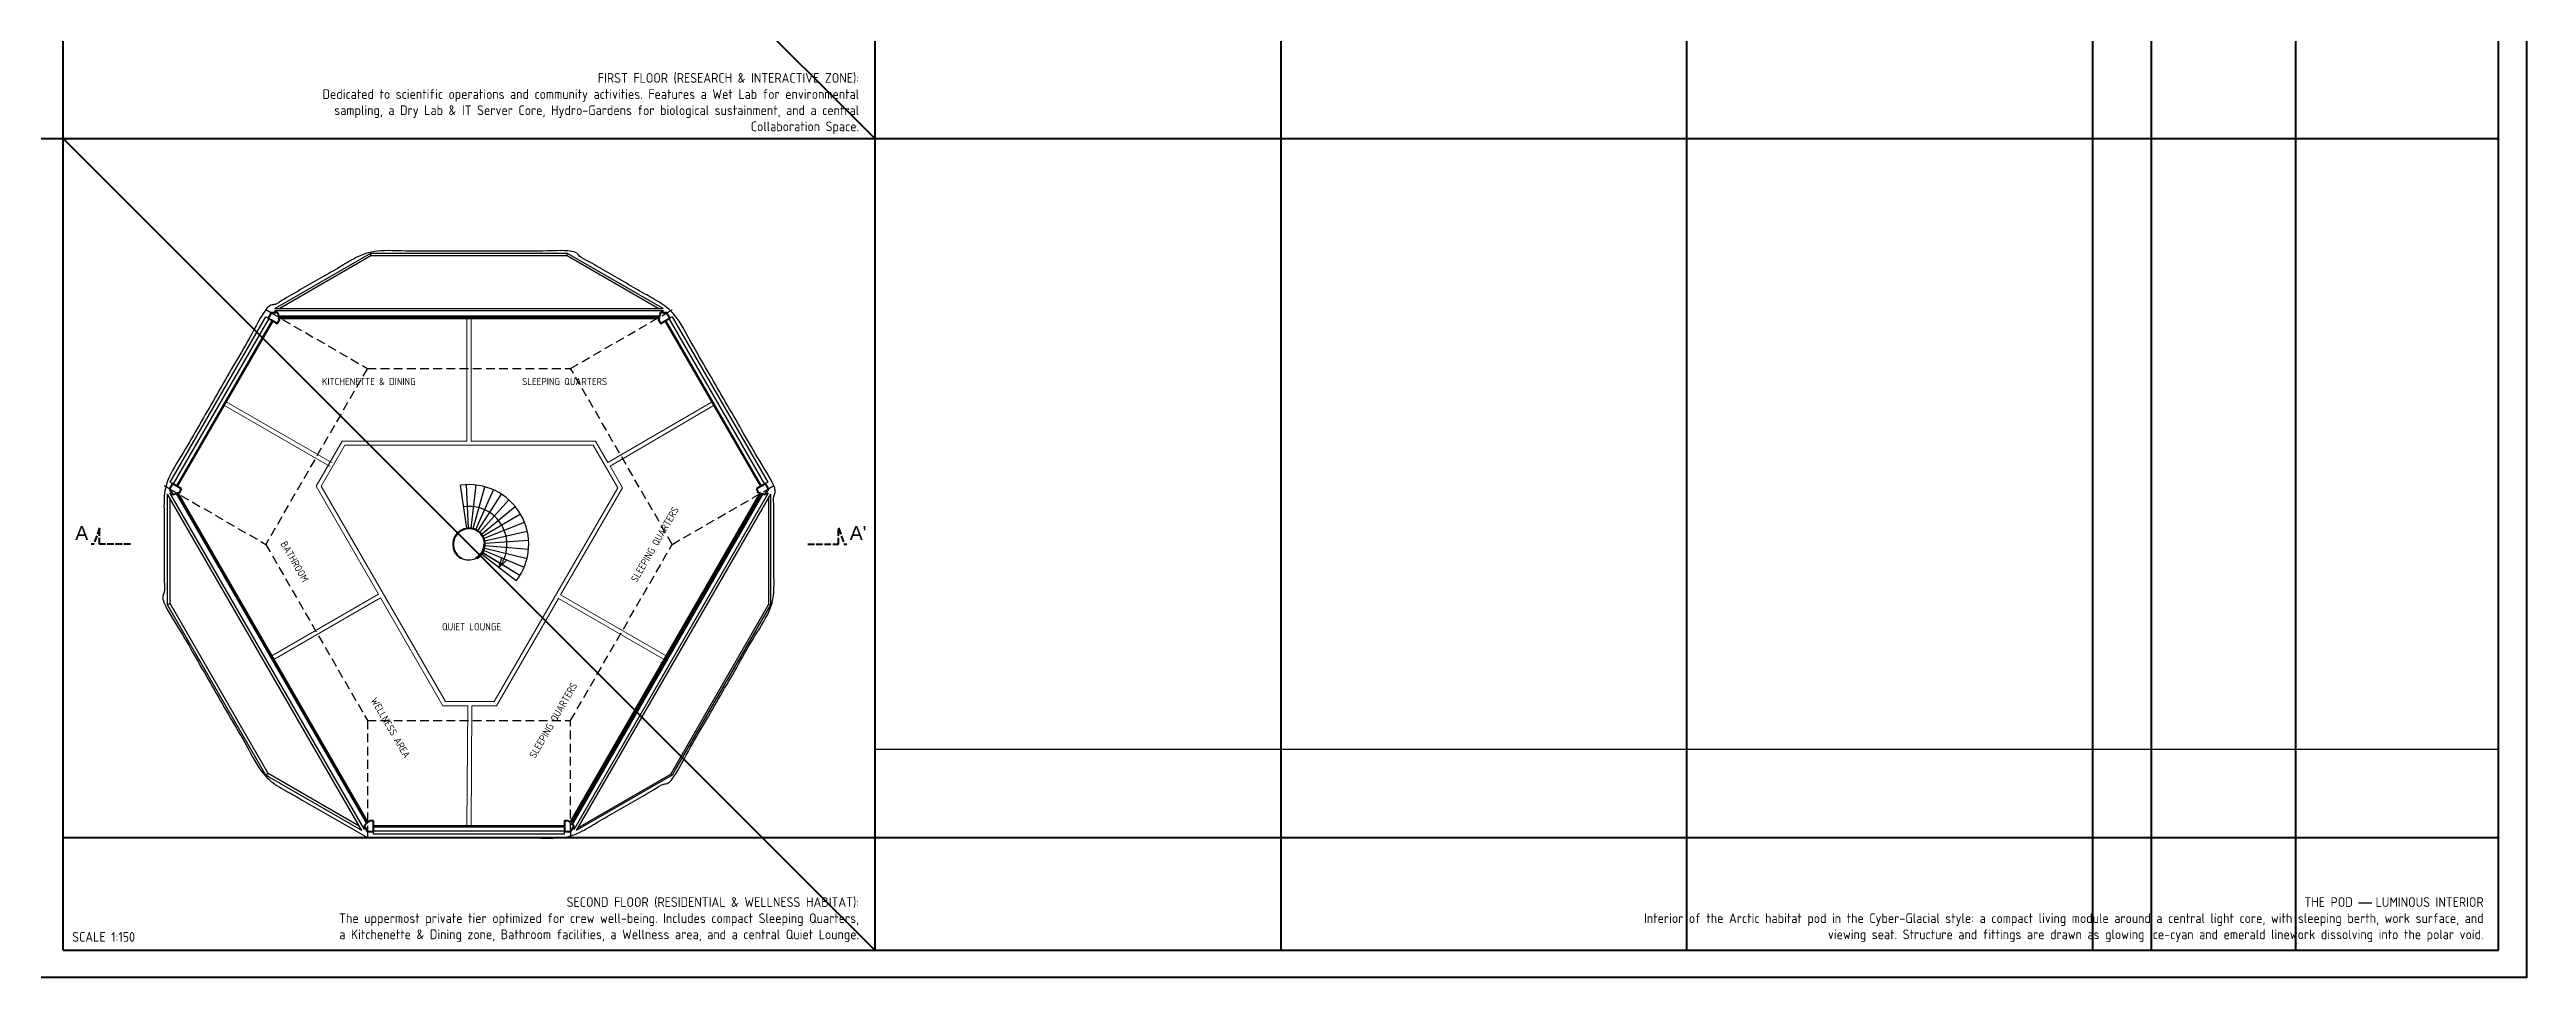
# Model space of a CAD drawing. Header units: millimetres. Extents: x 32551 to 59551, y -21458 to 15116.
# Drawn here: x 50600 to 59551, y 6116 to 9470 of the extents above; entities that cross this region are included whole.
import ezdxf

# ---------------------------------------------------------------- set-up
doc = ezdxf.new("R2010")
doc.units = ezdxf.units.MM
doc.linetypes.add('ACAD_ISO04W100', pattern=[30, 24, -3, 0, -3])
doc.linetypes.add('HIDDEN2', pattern=[4.7625, 3.175, -1.5875])
for name, color, linetype, lineweight, true_color in [('1ST', 141, 'Continuous', 50, 0x7debff), ('3RD', 141, 'Continuous', 25, 0x7debff), ('4TH DETAILS', 120, 'Continuous', 15, 0x39ffb0), ('TEXTS', 7, 'Continuous', 25, 0xe0f9ff)]:
    doc.layers.add(name, color=color, linetype=linetype, lineweight=lineweight, true_color=true_color)
doc.layers.add('GLOW-CYAN', color=141, linetype='Continuous', lineweight=100, true_color=0x7debff, transparency=0.8)
doc.layers.add('LAYOUT', color=141, linetype='Continuous', lineweight=50, true_color=0x7debff, plot=False)
doc.styles.get("Standard").update_dxf_attribs({"font": 'arial.ttf'})
picture_1 = doc.add_image_def('image3.png', size_in_pixel=(1872, 1392))

msp = doc.modelspace()

# ---------------------------------------------------------------- linework, layer by layer
at = {"layer": '1ST', "lineweight": -2}
for p, q in [((51400.599, 8518.179), (51389.689, 8499.283)), ((51425.022, 8518.179), (51400.599, 8518.179)), ((52841.897, 8499.283), (52830.987, 8518.179)), ((51405.817, 8489.972), (51060.423, 7891.733)), ((51061.218, 7891.274), (51406.612, 8489.513)), ((51389.689, 8499.283), (51405.817, 8489.972)), ((51406.612, 8489.513), (51422.739, 8480.202)), ((51422.739, 8480.202), (51428.14, 8489.558)), ((51428.14, 8489.558), (51430.53, 8489.558)), ((51430.53, 8489.558), (51428.625, 8499.458)), ((51428.625, 8499.458), (52802.962, 8499.458)), ((52802.962, 8499.458), (52801.056, 8489.558)), ((52801.056, 8489.558), (52803.446, 8489.558)), ((52824.975, 8489.513), (53170.368, 7891.274)), ((52825.77, 8489.972), (52841.897, 8499.283)), ((53171.163, 7891.733), (52825.77, 8489.972)), ((51077.345, 7881.963), (51061.218, 7891.274)), ((51071.944, 7872.608), (51077.345, 7881.963)), ((53170.368, 7891.274), (53154.241, 7881.963)), ((53154.241, 7881.963), (53159.642, 7872.608)), ((53187.29, 7901.044), (53171.163, 7891.733)), ((51749.222, 6675.677), (51061.663, 7866.563)), ((51063.396, 7867.163), (51073.139, 7870.538)), ((51750.608, 6676.877), (51063.396, 7867.163)), ((51073.139, 7870.538), (51071.944, 7872.608)), ((53168.005, 7867.227), (52480.83, 6677.006)), ((53174.513, 7864.973), (52486.037, 6672.497)), ((53174.513, 7864.973), (53185.988, 7860.998)), ((51749.222, 6675.677), (51736.369, 6664.547)), ((51736.369, 6664.547), (51748.581, 6643.396)), ((51770.4, 6681.558), (51759.597, 6681.558)), ((51770.4, 6662.936), (51770.4, 6681.558)), ((52461.187, 6662.936), (51770.4, 6662.936)), ((51770.4, 6662.018), (52461.187, 6662.018)), ((52473.184, 6683.628), (52471.989, 6681.558)), ((52480.83, 6677.006), (52473.184, 6683.628)), ((52495.217, 6664.547), (52486.037, 6672.497))]:
    msp.add_line(p, q, dxfattribs=at)
at = {"layer": '1ST', "linetype": 'ACAD_ISO04W100'}
for p, q in [((50891.93, 7681.457), (50780.574, 7681.457)), ((53339.656, 7681.457), (53451.012, 7681.457))]:
    msp.add_line(p, q, dxfattribs=at)
at = {"layer": '1ST', "lineweight": -2}
for points in [[(51425.022, 8518.179), (51428.235, 8501.483), (52803.351, 8501.483)], [(52830.987, 8518.179), (52806.564, 8518.179), (52803.351, 8501.483)], [(52803.446, 8489.558), (52808.848, 8480.202), (52824.975, 8489.513)], [(51060.423, 7891.733), (51044.296, 7901.044), (51033.386, 7882.149)], [(51033.386, 7882.149), (51045.598, 7860.998), (51061.663, 7866.563)], [(53185.988, 7860.998), (53198.2, 7882.149), (53187.29, 7901.044)], [(53159.642, 7872.608), (53158.447, 7870.538), (53168.005, 7867.227)], [(51748.581, 6643.396), (51770.4, 6643.396), (51770.4, 6662.018)], [(51759.597, 6681.558), (51758.402, 6683.628), (51750.608, 6676.877)], [(52471.989, 6681.558), (52461.187, 6681.558), (52461.187, 6662.936)], [(52461.187, 6662.018), (52461.187, 6643.396), (52483.006, 6643.396), (52495.217, 6664.547)]]:
    msp.add_lwpolyline(points, dxfattribs=at)
at = {"layer": '1ST', "linetype": 'ACAD_ISO04W100'}
for points in [[(50780.574, 7681.457), (50780.574, 7741.133), (50759.891, 7681.457), (50749.989, 7681.457)], [(53451.012, 7681.457), (53451.012, 7741.133), (53471.695, 7681.457), (53481.597, 7681.457)]]:
    msp.add_lwpolyline(points, dxfattribs=at)
at = {"layer": '3RD', "lineweight": -2, "ltscale": 10}
for p, q in [((52470.794, 8723.642), (52470.794, 8734.242)), ((51418.002, 8522.232), (51413.382, 8524.899)), ((52818.204, 8524.899), (51413.382, 8524.899)), ((51425.022, 8518.179), (51418.002, 8522.232)), ((52803.351, 8501.483), (52804.269, 8506.254)), ((52818.204, 8524.899), (52806.564, 8518.179)), ((52849.884, 8503.895), (52850.218, 8503.316)), ((51033.569, 7867.943), (51038.578, 7865.05)), ((51038.578, 7865.05), (51045.598, 7860.998)), ((51061.663, 7866.563), (51057.073, 7864.973)), ((53179.103, 7863.383), (53174.513, 7864.973)), ((53185.988, 7860.998), (53197.683, 7867.75)), ((53205.219, 7462.181), (52862.429, 6868.452)), ((52862.429, 6868.452), (52850.218, 6847.301)), ((51745.55, 6672.497), (51749.222, 6675.677)), ((52486.037, 6672.497), (52489.709, 6669.317))]:
    msp.add_line(p, q, dxfattribs=at)
at = {"layer": '3RD', "linetype": 'Continuous', "ltscale": 10}
for p, q in [((52107.411, 7739.719), (52085.06, 7895.084)), ((52140.129, 7895.907), (52122.43, 7739.943)), ((52131.339, 7738.228), (52172.796, 7889.62)), ((52139.879, 7735.165), (52204.108, 7878.388)), ((52147.846, 7730.826), (52233.322, 7862.477)), ((52155.052, 7725.314), (52259.744, 7842.265)), ((52161.326, 7718.759), (52282.746, 7818.234)), ((52301.782, 7790.952), (52166.517, 7711.319)), ((52170.504, 7703.169), (52316.4, 7761.07)), ((52173.191, 7694.504), (52326.251, 7729.296)), ((52299.616, 7568.361), (52165.625, 7650.128)), ((52299.616, 7568.361), (52165.723, 7650.068)), ((52170.153, 7658.881), (52315.114, 7598.678)), ((52172.977, 7667.503), (52325.468, 7630.292)), ((52330.84, 7663.121), (52174.442, 7676.456)), ((52174.514, 7685.528), (52331.103, 7696.386))]:
    msp.add_line(p, q, dxfattribs=at)
at = {"layer": '3RD', "ltscale": 10}
for p, q in [((52087.882, 7632.409), (52086.573, 7630.144)), ((52138.757, 7632.777), (52139.876, 7630.412)), ((52145.242, 7630.275), (52143.933, 7632.541)), ((52169.512, 7681.059), (52172.037, 7680.823))]:
    msp.add_line(p, q, dxfattribs=at)
at = {"layer": '3RD', "linetype": 'Continuous', "ltscale": 10}
msp.add_lwpolyline([(52113.372, 7740.053), (52106.884, 7897.1)], dxfattribs=at)
at = {"layer": '3RD', "ltscale": 10}
for points in [[(52286.338, 7548.97), (52162.317, 7645.183)], [(52224.127, 7597.232), (52234.685, 7632.745)], [(52224.127, 7597.232), (52250.569, 7623.182)]]:
    msp.add_lwpolyline(points, dxfattribs=at)
at = {"layer": '3RD', "linetype": 'Continuous'}
msp.add_arc((52115.793, 7681.457), 215.827, 322.1584016, 98.1864901, dxfattribs=at)
at = {"layer": '3RD'}
for centre, radius, start, end in [((52115.641, 7681.394), 137.304, 322.1964237, 98.119823), ((52115.793, 7681.241), 58.862, 300.0197634, 240.2370403), ((52115.793, 7681.241), 56.246, 295.3512645, 240.2484805), ((52115.793, 7681.457), 56.433, 240.3570196, 295.2576192), ((52115.722, 7681.386), 53.79, 295.3550453, 359.6513232)]:
    msp.add_arc(centre, radius, start, end, dxfattribs=at)
at = {"layer": '3RD', "lineweight": -2, "ltscale": 10}
for points in [[(51748.581, 6621.19), (51381.368, 6833.2), (51014.156, 7469.231), (51014.156, 7893.251), (51381.368, 8529.282), (51748.581, 8741.292), (52483.006, 8741.292), (52850.218, 8529.282), (53217.431, 7893.251), (53217.431, 7469.231), (52850.218, 6833.2), (52483.006, 6621.19), (51748.581, 6621.19)], [(51400.599, 8518.179), (51381.368, 8529.282)], [(52830.987, 8518.179), (52850.218, 8529.282)], [(51033.386, 7882.149), (51014.156, 7893.251)], [(53198.2, 7882.149), (53217.431, 7893.251)], [(51748.581, 6643.396), (51748.581, 6621.19)], [(52483.006, 6643.396), (52483.006, 6621.19)]]:
    msp.add_open_spline(points, degree=1, dxfattribs=at)
at = {"layer": '4TH DETAILS', "lineweight": -2, "ltscale": 10}
for p, q in [((51413.932, 8533.982), (51760.792, 8734.242)), ((51760.792, 8723.642), (51432.292, 8533.982)), ((51760.792, 8723.642), (51760.792, 8734.242)), ((51760.792, 8734.242), (52470.794, 8734.242)), ((52470.794, 8723.642), (51760.792, 8723.642)), ((52470.794, 8734.242), (52813.584, 8536.332)), ((52799.294, 8533.982), (52470.794, 8723.642)), ((51035.975, 7905.849), (51381.368, 8504.088)), ((51381.368, 8504.088), (51389.689, 8499.283)), ((51413.932, 8533.982), (52817.654, 8533.982)), ((52804.269, 8506.254), (51427.317, 8506.254)), ((52813.584, 8536.332), (52817.654, 8533.982)), ((52841.897, 8499.283), (52849.884, 8503.895)), ((52850.218, 8503.316), (53195.278, 7905.656)), ((51392.119, 8497.88), (51046.726, 7899.641)), ((53184.526, 7899.448), (52839.133, 8497.688)), ((51044.296, 7901.044), (51035.975, 7905.849)), ((53195.278, 7905.656), (53187.29, 7901.044)), ((51026.367, 7462.181), (51026.367, 7862.7)), ((51728.228, 6647.041), (51026.367, 7862.7)), ((51033.569, 7867.943), (51736.369, 6650.657)), ((51035.547, 7467.481), (51035.547, 7846.8)), ((51057.073, 7864.973), (51745.55, 6672.497)), ((52489.709, 6669.317), (53179.103, 7863.383)), ((52495.217, 6651.042), (53197.683, 7867.75)), ((53205.219, 7862.7), (52503.358, 6647.041)), ((53199.711, 7465.361), (53199.711, 7853.16)), ((53205.219, 7862.7), (53205.219, 7462.181)), ((51035.547, 7467.481), (51026.367, 7462.181)), ((51381.368, 6847.301), (51026.367, 7462.181)), ((51390.548, 6852.601), (51035.547, 7467.481)), ((52844.71, 6850.481), (53199.711, 7465.361)), ((53199.711, 7465.361), (53205.219, 7462.181)), ((51390.548, 6852.601), (51381.368, 6847.301)), ((51393.58, 6840.251), (51381.368, 6847.301)), ((51719.048, 6662.942), (51390.548, 6852.601)), ((51728.228, 6647.041), (51393.58, 6840.251)), ((52850.218, 6847.301), (52503.358, 6647.041)), ((52508.866, 6656.581), (52844.71, 6850.481)), ((52844.71, 6850.481), (52850.218, 6847.301)), ((51736.369, 6664.547), (51736.369, 6650.657)), ((51770.4, 6646.202), (52461.187, 6646.202)), ((51770.4, 6633.787), (51770.4, 6643.396)), ((52461.187, 6633.787), (51770.4, 6633.787)), ((52461.187, 6633.787), (52461.187, 6643.396)), ((52495.217, 6651.042), (52495.217, 6664.547))]:
    msp.add_line(p, q, dxfattribs=at)
at = {"layer": '4TH DETAILS'}
for p, q in [((52108.078, 8054.275), (52108.297, 8499.462)), ((52123.07, 8054.275), (52123.289, 8499.454)), ((52618.01, 7976.726), (52993.883, 8196.862)), ((52625.506, 7963.742), (53001.46, 8183.926)), ((51788.988, 7501.216), (51403.254, 7278.512)), ((51796.484, 7488.233), (51410.75, 7265.529)), ((52439.122, 7485.655), (52820.558, 7265.432)), ((52446.618, 7498.638), (52828.054, 7278.415)), ((52111.005, 7098.18), (52108.298, 6662.982)), ((52125.996, 7098.18), (52123.289, 6662.889))]:
    msp.add_line(p, q, dxfattribs=at)
at = {"layer": '4TH DETAILS', "linetype": 'HIDDEN2', "lineweight": -2, "ltscale": 10}
for p, q in [((51033.43, 7882.073), (51381.34, 7681.238)), ((51381.34, 7681.238), (51748.558, 7045.198)), ((51748.558, 7045.198), (51748.558, 6643.435))]:
    msp.add_line(p, q, dxfattribs=at)
at = {"layer": '4TH DETAILS'}
for points in [[(50649.126, 6214.575), (59449.126, 6214.575), (59449.126, 15014.575), (50649.126, 15014.575)], [(51666.559, 8039.284), (52564.582, 8039.284), (52653.015, 7886.112), (52206.758, 7113.172), (52030.336, 7113.172), (51581.102, 7891.268)]]:
    msp.add_lwpolyline(points, close=True, dxfattribs=at)
at = {"layer": '4TH DETAILS', "linetype": 'HIDDEN2', "lineweight": -2, "ltscale": 10}
for points in [[(51400.577, 8518.14), (51748.539, 8317.244), (52482.994, 8317.278), (52830.965, 8518.179)], [(51748.539, 8317.244), (51381.382, 7681.214)], [(52850.212, 7681.238), (52482.994, 8317.278)], [(52482.994, 6643.396), (52482.994, 7045.198), (52850.212, 7681.238), (53198.2, 7882.149)], [(51748.558, 7045.198), (52482.994, 7045.198)]]:
    msp.add_lwpolyline(points, dxfattribs=at)
at = {"layer": '4TH DETAILS'}
for points in [[(51613.591, 7962.532), (51230.167, 8183.902)], [(51621.087, 7975.515), (51237.663, 8196.885)], [(51788.988, 7501.216), (51563.792, 7891.268), (51657.904, 8054.275), (52108.078, 8054.275)], [(52123.07, 8054.275), (52573.237, 8054.275), (52618.01, 7976.726)], [(52625.506, 7963.742), (52670.326, 7886.112), (52446.618, 7498.638)], [(52111.005, 7098.18), (52021.681, 7098.18), (51796.484, 7488.233)], [(52439.122, 7485.655), (52215.413, 7098.18), (52125.996, 7098.18)]]:
    msp.add_lwpolyline(points, dxfattribs=at)
at = {"layer": 'GLOW-CYAN'}
for p, q in [((51400.599, 8518.179), (51389.689, 8499.283)), ((51425.022, 8518.179), (51400.599, 8518.179)), ((52841.897, 8499.283), (52830.987, 8518.179)), ((51405.817, 8489.972), (51060.423, 7891.733)), ((51061.218, 7891.274), (51406.612, 8489.513)), ((51389.689, 8499.283), (51405.817, 8489.972)), ((51406.612, 8489.513), (51422.739, 8480.202)), ((51422.739, 8480.202), (51428.14, 8489.558)), ((51428.14, 8489.558), (51430.53, 8489.558)), ((51430.53, 8489.558), (51428.625, 8499.458)), ((51428.625, 8499.458), (52802.962, 8499.458)), ((52802.962, 8499.458), (52801.056, 8489.558)), ((52801.056, 8489.558), (52803.446, 8489.558)), ((52824.975, 8489.513), (53170.368, 7891.274)), ((52825.77, 8489.972), (52841.897, 8499.283)), ((53171.163, 7891.733), (52825.77, 8489.972)), ((51077.345, 7881.963), (51061.218, 7891.274)), ((51071.944, 7872.608), (51077.345, 7881.963)), ((53170.368, 7891.274), (53154.241, 7881.963)), ((53154.241, 7881.963), (53159.642, 7872.608)), ((53187.29, 7901.044), (53171.163, 7891.733)), ((51749.222, 6675.677), (51061.663, 7866.563)), ((51063.396, 7867.163), (51073.139, 7870.538)), ((51750.608, 6676.877), (51063.396, 7867.163)), ((51073.139, 7870.538), (51071.944, 7872.608)), ((53168.005, 7867.227), (52480.83, 6677.006)), ((53174.513, 7864.973), (52486.037, 6672.497)), ((53174.513, 7864.973), (53185.988, 7860.998)), ((51749.222, 6675.677), (51736.369, 6664.547)), ((51736.369, 6664.547), (51748.581, 6643.396)), ((51770.4, 6681.558), (51759.597, 6681.558)), ((51770.4, 6662.936), (51770.4, 6681.558)), ((52461.187, 6662.936), (51770.4, 6662.936)), ((51770.4, 6662.018), (52461.187, 6662.018)), ((52473.184, 6683.628), (52471.989, 6681.558)), ((52480.83, 6677.006), (52473.184, 6683.628)), ((52495.217, 6664.547), (52486.037, 6672.497))]:
    msp.add_line(p, q, dxfattribs=at)
at = {"layer": 'GLOW-CYAN', "linetype": 'ACAD_ISO04W100'}
for p, q in [((50891.93, 7681.457), (50780.574, 7681.457)), ((53339.656, 7681.457), (53451.012, 7681.457))]:
    msp.add_line(p, q, dxfattribs=at)
at = {"layer": 'GLOW-CYAN'}
for points in [[(51425.022, 8518.179), (51428.235, 8501.483), (52803.351, 8501.483)], [(52830.987, 8518.179), (52806.564, 8518.179), (52803.351, 8501.483)], [(52803.446, 8489.558), (52808.848, 8480.202), (52824.975, 8489.513)], [(51060.423, 7891.733), (51044.296, 7901.044), (51033.386, 7882.149)], [(51033.386, 7882.149), (51045.598, 7860.998), (51061.663, 7866.563)], [(53185.988, 7860.998), (53198.2, 7882.149), (53187.29, 7901.044)], [(53159.642, 7872.608), (53158.447, 7870.538), (53168.005, 7867.227)], [(51748.581, 6643.396), (51770.4, 6643.396), (51770.4, 6662.018)], [(51759.597, 6681.558), (51758.402, 6683.628), (51750.608, 6676.877)], [(52471.989, 6681.558), (52461.187, 6681.558), (52461.187, 6662.936)], [(52461.187, 6662.018), (52461.187, 6643.396), (52483.006, 6643.396), (52495.217, 6664.547)]]:
    msp.add_lwpolyline(points, dxfattribs=at)
at = {"layer": 'GLOW-CYAN', "linetype": 'ACAD_ISO04W100'}
for points in [[(50780.574, 7681.457), (50780.574, 7741.133), (50759.891, 7681.457), (50749.989, 7681.457)], [(53451.012, 7681.457), (53451.012, 7741.133), (53471.695, 7681.457), (53481.597, 7681.457)]]:
    msp.add_lwpolyline(points, dxfattribs=at)
at = {"layer": 'LAYOUT'}
for p, q in [((50649.126, 6214.575), (50649.126, 15014.575)), ((53582.46, 15014.575), (53582.46, 6214.575)), ((55049.126, 15014.575), (55049.126, 6214.575)), ((56515.793, 15014.575), (56515.793, 6214.575)), ((57982.46, 15014.575), (57982.46, 6214.575)), ((58194.077, 15014.575), (58194.077, 6214.575)), ((58715.793, 15014.575), (58715.793, 6214.575)), ((59449.126, 6214.575), (59449.126, 15014.575)), ((50649.126, 12081.241), (53582.46, 9147.908)), ((50449.126, 9147.908), (59449.126, 9147.908)), ((50649.126, 9147.908), (53582.46, 6214.575)), ((50649.126, 6621.19), (59449.126, 6621.19)), ((50649.126, 6214.575), (59449.126, 6214.575)), ((59550.723, 6115.853), (32550.723, 6115.853))]:
    msp.add_line(p, q, dxfattribs=at)
msp.add_lwpolyline([(50550.723, 15115.853), (59550.723, 15115.853), (59550.723, 6115.853), (50550.723, 6115.853)], close=True, dxfattribs=at)
msp.add_lwpolyline([(50550.723, 15115.853), (59550.723, 15115.853), (59550.723, 6115.853), (50550.723, 6115.853)], close=True, dxfattribs=at)

# ---------------------------------------------------------------- texts
at = {"layer": '1ST', "linetype": 'ACAD_ISO04W100', "char_height": 50, "width": 1251.3724}
for s, insert, attachment_point in [('A', (50739.55, 7747.378), 3), ("A'", (53491.895, 7747.378), 1)]:
    msp.add_mtext(s, dxfattribs=dict(at, insert=insert, attachment_point=attachment_point))
at = {"layer": 'TEXTS', "attachment_point": 1}
for s, insert, char_height, width in [('\\P\\pxqr;{\\fISOCP_IV50|b1|i0|c0|p2;FIRST FLOOR (RESEARCH & INTERACTIVE ZONE):\\P\\fISOCP_IV50|b0|i0|c0|p2;  Dedicated to scientific operations and community activities. Features a Wet Lab for environmental \\P  sampling, a Dry Lab & IT Server Core, Hydro-Gardens for biological sustainment, and a central \\P  Collaboration Space.}', (50628.055, 9443.069), 35, 2897.39385), ('{\\fISOCP_IV50|b0|i0|c0|p2;KITCHENETTE & DINING}', (51584.746, 8283.093), 26.23493, 10202.70249), ('{\\fISOCP_IV50|b0|i0|c0|p2;SLEEPING QUARTERS}', (52307.931, 8283.093), 26.23493, 10202.70249), ('{\\fISOCP_IV50|b0|i0|c0|p2;QUIET LOUNGE}', (52017.825, 7396.634), 26.23493, 10202.70249), ('\\pxqr;{\\fISOCP_IV50|b1|i0|c0|p2;SECOND FLOOR (RESIDENTIAL & WELLNESS HABITAT):\\P\\fISOCP_IV50|b0|i0|c0|p2;  The uppermost private tier optimized for crew well-being. Includes compact Sleeping Quarters, \\P  a Kitchenette & Dining zone, Bathroom facilities, a Wellness area, and a central Quiet Lounge.}', (50628.055, 6405.95), 35, 2897.39385), ('\\pxqr;{\\fISOCP_IV50|b1|i0|c0|p2;THE POD \\fArial|b1|i0|c0|p34;— \\fISOCP_IV50|b1|i0|c0|p2;LUMINOUS INTERIOR\\PInterior of the Arctic habitat pod in the Cyber-Glacial style: a compact living module around a central light core, with sleeping berth, work surface, and viewing seat. Structure and fittings are drawn as glowing ice-cyan and emerald linework dissolving into the polar void.}', (56260.094, 6405.95), 35, 3135.70417), ('\\pxql;{\\fISOCP_IV50|b1|i0|c0|p2;SCALE 1:150}', (50681.905, 6280.002), 35, 1251.3724)]:
    msp.add_mtext(s, dxfattribs=dict(at, insert=insert, char_height=char_height, width=width))
at = {"layer": 'TEXTS', "char_height": 26.23493, "width": 10202.70249}
for s, insert, attachment_point, rotation in [('{\\fISOCP_IV50|b0|i0|c0|p2;SLEEPING QUARTERS}', (52699.371, 7555.022), 1, 60), ('{\\fISOCP_IV50|b0|i0|c0|p2;BATHROOM}', (51537.723, 7555.022), 3, 300), ('{\\fISOCP_IV50|b0|i0|c0|p2;SLEEPING QUARTERS}', (52332.153, 6918.982), 1, 60), ('{\\fISOCP_IV50|b0|i0|c0|p2;WELLNESS AREA}', (51904.942, 6918.982), 3, 300)]:
    msp.add_mtext(s, dxfattribs=dict(at, insert=insert, attachment_point=attachment_point, rotation=rotation))

# ---------------------------------------------------------------- pictures from other files: only their frames are drawn
image = msp.add_image(picture_1, insert=(53582.46, 6939.256), size_in_units=(5866.667, 4362.393))
image.dxf.flags = 15

doc.saveas('drawing.dxf')
